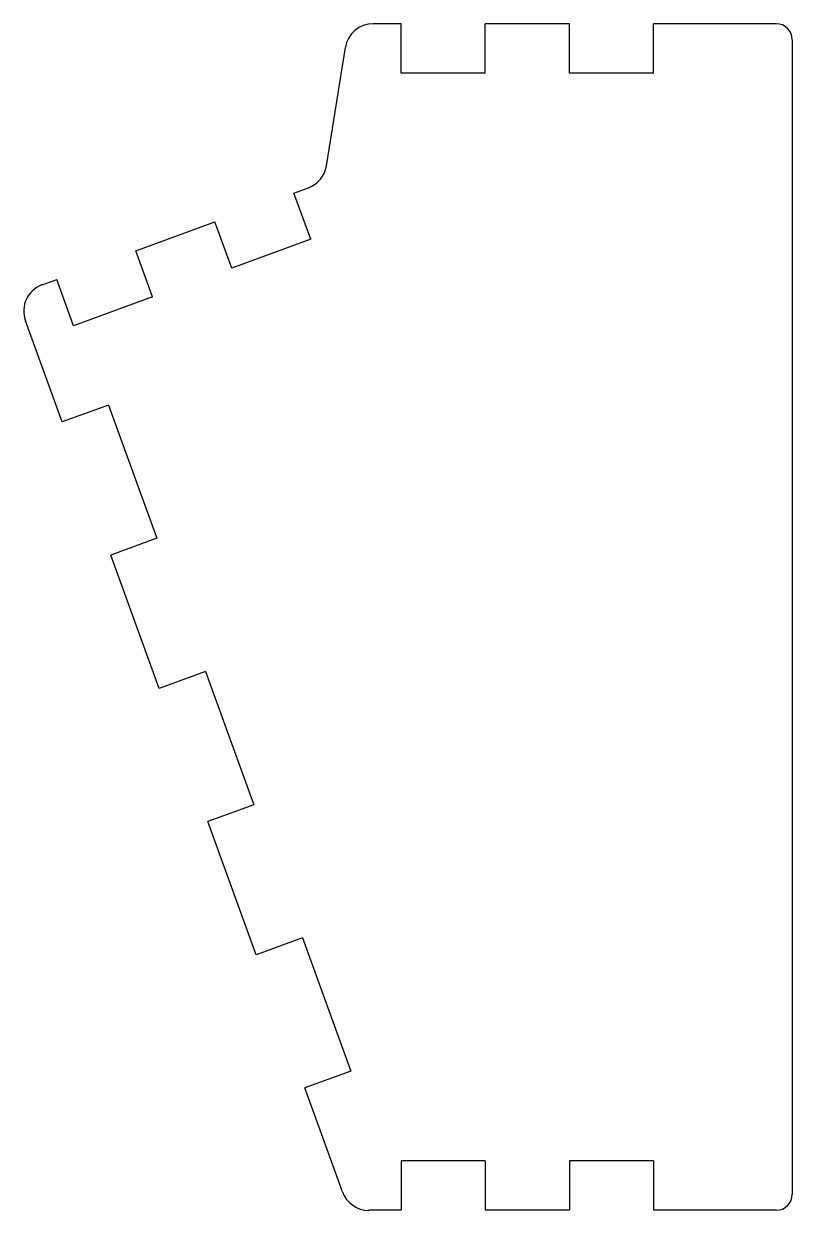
# Model space of a CAD drawing. Extents: x -82 to 5, y -129 to 5.
import ezdxf

# ---------------------------------------------------------------- set-up
doc = ezdxf.new("R2010")
doc.units = 0
doc.header["$MEASUREMENT"] = 0
doc.layers.add('VISIBLE', color=7, linetype='CONTINUOUS')

msp = doc.modelspace()

# ---------------------------------------------------------------- linework, layer by layer
at = {"layer": 'VISIBLE'}
for p, q in [((-39.4, 5.2), (-42.54, 5.2)), ((-39.4, -0.36), (-39.4, 5.2)), ((-20.4, 5.2), (-29.9, 5.2)), ((-29.9, -0.36), (-29.9, 5.2)), ((-20.4, -0.36), (-20.4, 5.2)), ((2.95, 5.2), (-10.9, 5.2)), ((-10.9, -0.36), (-10.9, 5.2)), ((4.75, 3.4), (4.75, -126.9)), ((-47.81, -10.83), (-45.68, 2.53)), ((-29.9, -0.36), (-39.4, -0.36)), ((-10.9, -0.36), (-20.4, -0.36)), ((-51.48, -13.91), (-49.86, -13.32)), ((-49.58, -19.13), (-51.48, -13.91)), ((-69.34, -20.41), (-60.41, -17.16)), ((-58.51, -22.38), (-60.41, -17.16)), ((-49.58, -19.13), (-58.51, -22.38)), ((-67.44, -25.63), (-69.34, -20.41)), ((-79.89, -24.25), (-78.26, -23.66)), ((-76.36, -28.88), (-78.26, -23.66)), ((-67.44, -25.63), (-76.36, -28.88)), ((-77.63, -39.73), (-81.79, -28.32)), ((-72.41, -37.83), (-77.63, -39.73)), ((-72.41, -37.83), (-66.94, -52.86)), ((-66.94, -52.86), (-72.16, -54.76)), ((-66.69, -69.8), (-72.16, -54.76)), ((-61.47, -67.9), (-66.69, -69.8)), ((-61.47, -67.9), (-56, -82.93)), ((-56, -82.93), (-61.22, -84.83)), ((-55.74, -99.87), (-61.22, -84.83)), ((-50.52, -97.97), (-55.74, -99.87)), ((-50.52, -97.97), (-45.05, -113)), ((-45.05, -113), (-50.27, -114.9)), ((-46.01, -126.61), (-50.27, -114.9)), ((-39.4, -123.14), (-39.4, -128.7)), ((-29.9, -123.14), (-39.4, -123.14)), ((-29.9, -123.14), (-29.9, -128.7)), ((-20.4, -123.14), (-20.4, -128.7)), ((-10.9, -123.14), (-20.4, -123.14)), ((-10.9, -123.14), (-10.9, -128.7)), ((-39.4, -128.7), (-43.03, -128.7)), ((-20.4, -128.7), (-29.9, -128.7)), ((2.95, -128.7), (-10.9, -128.7))]:
    msp.add_line(p, q, dxfattribs=at)
for centre, radius, start, end in [((-42.54, 2.02), 3.18, 90, 170.9318), ((2.95, 3.4), 1.8, 0, 90), ((-50.94, -10.33), 3.17, 290, 350.9318), ((-78.8, -27.23), 3.18, 110, 200), ((-43.03, -125.53), 3.18, 200, 270), ((2.95, -126.9), 1.8, 270, 0)]:
    msp.add_arc(centre, radius, start, end, dxfattribs=at)

doc.saveas('drawing.dxf')
